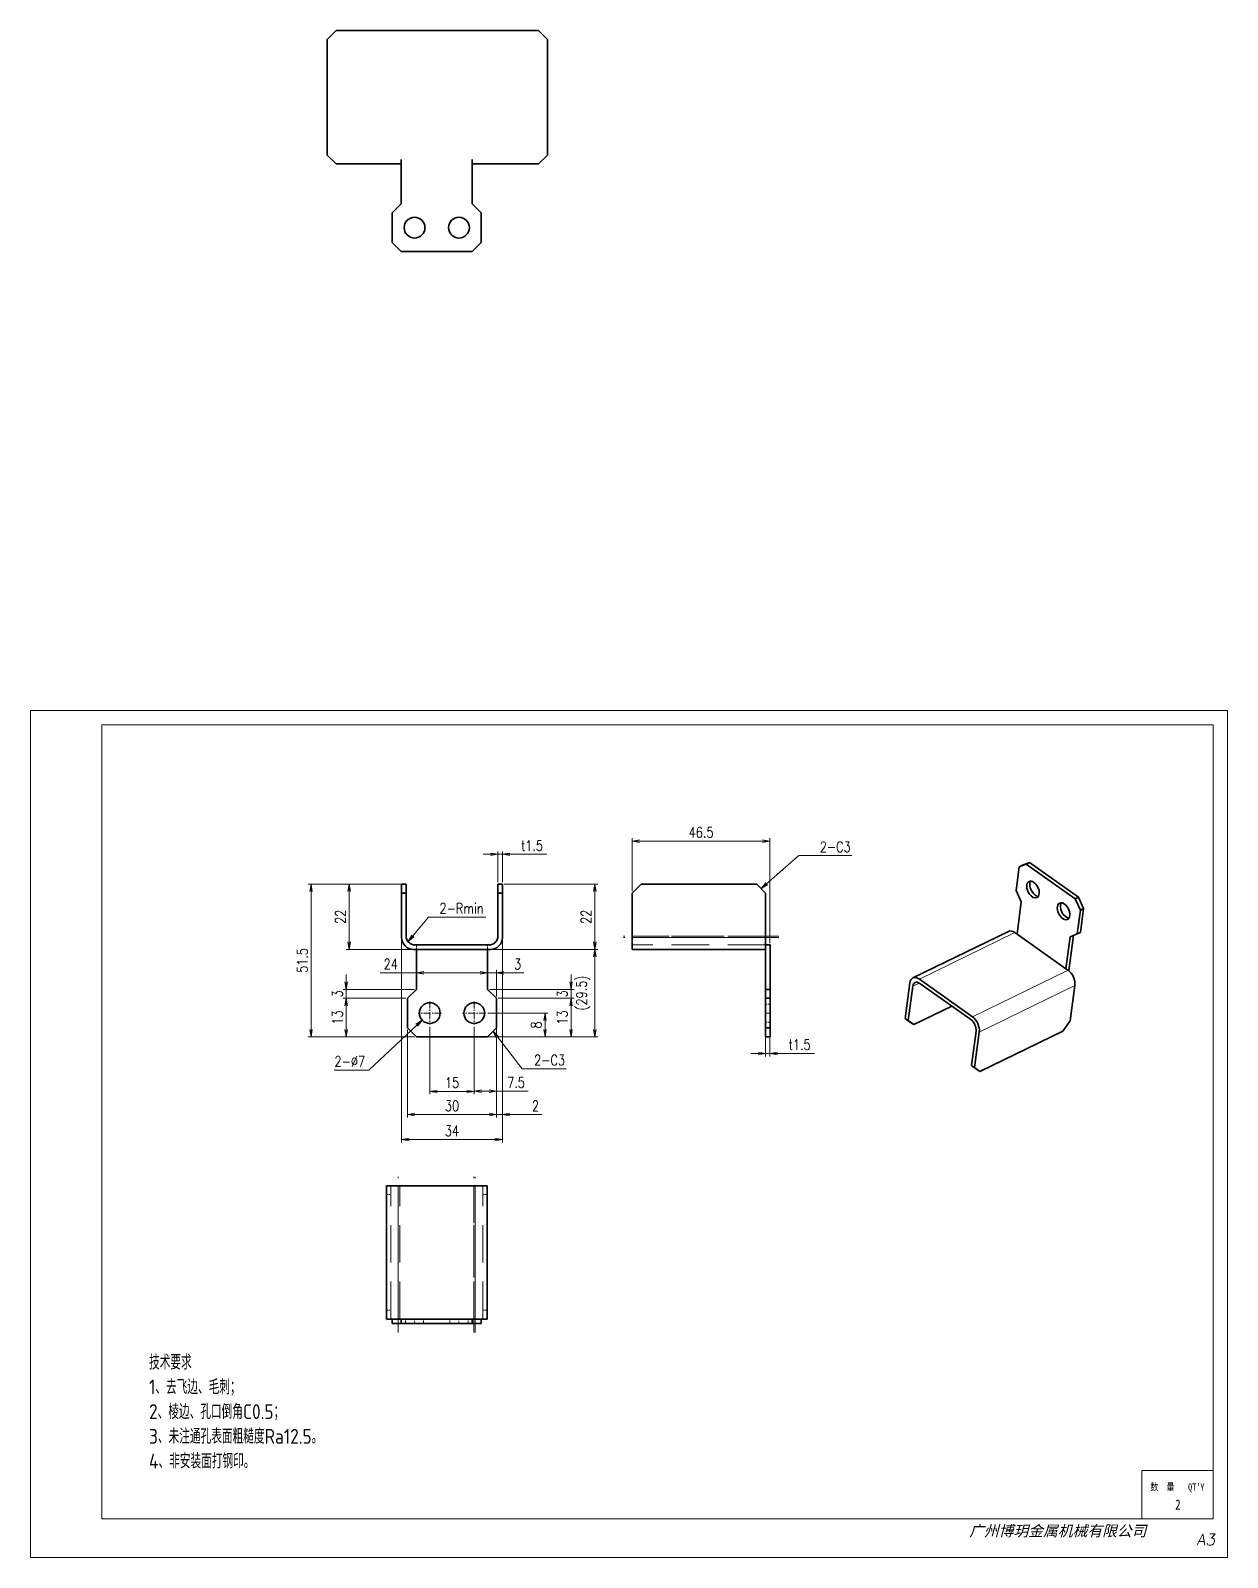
# Model space of a CAD drawing. Header units: millimetres. Extents: x 947 to 8432, y 980 to 2342.
# Drawn here: x 5900 to 6304, y 1550 to 2065 of the extents above; entities that cross this region are included whole.
import ezdxf
from ezdxf.enums import TextEntityAlignment as Align

# ---------------------------------------------------------------- set-up
doc = ezdxf.new("R2010")
doc.units = ezdxf.units.MM
for name, pattern in [('AM_ISO02W050x2', [3.75, 3, -0.75]), ('AM_ISO08W050x2', [9, 6, -0.75, 1.5, -0.75]), ('DASHDOT', [18.5, 12, -3, 0.5, -3]), ('DASHED', [19.05, 12.7, -6.35])]:
    doc.linetypes.add(name, pattern=pattern)
for name, color, linetype, lineweight in [('DRAWING', 7, 'Continuous', 35), ('中心线', 2, 'AM_ISO08W050x2', 18), ('图框BY', 7, 'Continuous', 0), ('标注线', 3, 'Continuous', 18), ('粗实线', 7, 'Continuous', 35), ('虚线', 1, 'AM_ISO02W050x2', 18)]:
    doc.layers.add(name, color=color, linetype=linetype, lineweight=lineweight)
doc.styles.add('DIM', font='romans.shx', dxfattribs={"width": 0.8, "bigfont": 'bigfont.shx'})
doc.styles.add('STYLE1', font='')
doc.styles.add('国标', font='simfang.ttf', dxfattribs={"width": 0.8})
doc.styles.add('机械长仿宋', font='gbenor.shx', dxfattribs={"height": 1, "bigfont": 'gbcbig.shx'})
doc.styles.add('标题字', font='romand.shx', dxfattribs={"oblique": 10, "bigfont": 'bigfont.shx'})
doc.styles.get('STYLE1').set_extended_font_data('SimSun')
doc.dimstyles.new('XR 1-1', dxfattribs={"dimtxt": 3.5, "dimasz": 2.5, "dimexe": 1, "dimexo": 0.625, "dimgap": 1.2, "dimtad": 1, "dimtoh": 1, "dimdsep": 46, "dimtxsty": 'DIM', "dimblk": 'OPEN', "dimcen": 0, "dimclrd": 8, "dimclre": 8, "dimclrt": 2, "dimazin": 2, "dimtfac": 0.5, "dimtmove": 0, "dimatfit": 3, "dimldrblk": 'OPEN', "dimfxl": 1, "dimtolj": 2, "dimlwd": 18, "dimlwe": 18, "dimarcsym": 0})
doc.dimstyles.new('XR 1-1$0', dxfattribs={"dimtxt": 3.5, "dimasz": 2.5, "dimexe": 1, "dimexo": 0.625, "dimgap": 1.2, "dimtad": 1, "dimzin": 9, "dimdsep": 46, "dimtxsty": 'DIM', "dimblk": 'OPEN', "dimcen": 0, "dimclrd": 8, "dimclre": 8, "dimclrt": 2, "dimazin": 2, "dimtfac": 0.5, "dimtmove": 0, "dimatfit": 3, "dimldrblk": 'OPEN', "dimfxl": 1, "dimtolj": 2, "dimlwd": 18, "dimlwe": 18, "dimarcsym": 0})
doc.dimstyles.new('XR 1-1$3', dxfattribs={"dimtxt": 3.5, "dimasz": 2.5, "dimexe": 1, "dimexo": 0.625, "dimgap": 1.2, "dimtad": 1, "dimtoh": 1, "dimdsep": 46, "dimtxsty": 'DIM', "dimblk": 'OPEN', "dimcen": 0, "dimclrd": 8, "dimclre": 8, "dimclrt": 2, "dimazin": 2, "dimtfac": 0.5, "dimtofl": 0, "dimtmove": 0, "dimatfit": 3, "dimldrblk": 'OPEN', "dimfxl": 1, "dimtolj": 2, "dimlwd": 18, "dimlwe": 18, "dimarcsym": 0})

# ---------------------------------------------------------------- blocks, each defined once
blk = doc.blocks.new('_Open')
at = {"color": 0, "linetype": 'ByBlock', "lineweight": -2}
for p, q in [((-1, 0.17), (0, 0)), ((-1, -0.17), (0, 0)), ((0, 0), (-1, 0))]:
    blk.add_line(p, q, dxfattribs=at)
blk = doc.blocks.new('*D284')
at = {"layer": '标注线', "color": 8, "lineweight": 18, "transparency": 16777216}
for p, q in [((6025.4, 1777.17), (6006.58, 1777.17)), ((6007.58, 1774.67), (6007.58, 1757.67)), ((6029.65, 1755.17), (6006.58, 1755.17))]:
    blk.add_line(p, q, dxfattribs=at)
at = {"layer": '标注线', "color": 8, "lineweight": 18, "transparency": 16777216, "xscale": 2.5, "yscale": 2.5, "zscale": 2.5}
for p, rotation in [((6007.58, 1777.17), 90), ((6007.58, 1755.17), 270)]:
    blk.add_blockref('_Open', p, dxfattribs=dict(at, rotation=rotation))
at = {"layer": '标注线', "color": 2, "transparency": 16777216, "insert": (6004.63, 1766.17), "char_height": 3.5, "attachment_point": 5, "rotation": 90, "style": 'DIM'}
blk.add_mtext('\\A2;22', dxfattribs=at)
blk = doc.blocks.new('*D285')
at = {"layer": '标注线', "color": 8, "lineweight": 18, "transparency": 16777216}
for p, q in [((6059.9, 1777.17), (6091.48, 1777.17)), ((6090.48, 1757.67), (6090.48, 1774.67)), ((6054.9, 1755.17), (6091.48, 1755.17))]:
    blk.add_line(p, q, dxfattribs=at)
at = {"layer": '标注线', "color": 8, "lineweight": 18, "transparency": 16777216, "xscale": 2.5, "yscale": 2.5, "zscale": 2.5}
for p, rotation in [((6090.48, 1777.17), 90), ((6090.48, 1755.17), 270)]:
    blk.add_blockref('_Open', p, dxfattribs=dict(at, rotation=rotation))
at = {"layer": '标注线', "color": 2, "transparency": 16777216, "insert": (6087.53, 1766.17), "char_height": 3.5, "attachment_point": 5, "rotation": 90, "style": 'DIM'}
blk.add_mtext('\\A2;22', dxfattribs=at)
blk = doc.blocks.new('*D286')
at = {"layer": '标注线', "color": 8, "lineweight": 18, "transparency": 16777216}
for p, q in [((6025.28, 1759.97), (6025.28, 1690)), ((6059.28, 1759.97), (6059.28, 1690)), ((6056.78, 1691), (6027.78, 1691))]:
    blk.add_line(p, q, dxfattribs=at)
at = {"layer": '标注线', "color": 8, "lineweight": 18, "transparency": 16777216, "xscale": 2.5, "yscale": 2.5, "zscale": 2.5, "rotation": 180}
blk.add_blockref('_Open', (6025.28, 1691), dxfattribs=at)
at = {"layer": '标注线', "color": 8, "lineweight": 18, "transparency": 16777216, "xscale": 2.5, "yscale": 2.5, "zscale": 2.5}
blk.add_blockref('_Open', (6059.28, 1691), dxfattribs=at)
at = {"layer": '标注线', "color": 2, "transparency": 16777216, "insert": (6042.28, 1693.95), "char_height": 3.5, "attachment_point": 5, "style": 'DIM'}
blk.add_mtext('\\A2;34', dxfattribs=at)
blk = doc.blocks.new('*D287')
at = {"layer": '标注线', "color": 8, "lineweight": 18, "transparency": 16777216}
for p, q in [((6077.24, 1755.17), (6091.48, 1755.17)), ((6090.48, 1728.17), (6090.48, 1752.67)), ((6054.9, 1725.67), (6091.48, 1725.67))]:
    blk.add_line(p, q, dxfattribs=at)
at = {"layer": '标注线', "color": 8, "lineweight": 18, "transparency": 16777216, "xscale": 2.5, "yscale": 2.5, "zscale": 2.5}
for p, rotation in [((6090.48, 1755.17), 90), ((6090.48, 1725.67), 270)]:
    blk.add_blockref('_Open', p, dxfattribs=dict(at, rotation=rotation))
at = {"layer": '标注线', "color": 2, "transparency": 16777216, "insert": (6086.61, 1740.42), "char_height": 3.5, "attachment_point": 5, "rotation": 90, "style": 'DIM'}
blk.add_mtext('\\A2;(29.5)', dxfattribs=at)
blk = doc.blocks.new('*D288')
at = {"layer": '标注线', "color": 8, "lineweight": 18, "transparency": 16777216}
for p, q in [((6030.28, 1747.25), (6018.07, 1747.25)), ((6030.28, 1747.83), (6030.28, 1746.25)), ((6051.78, 1747.25), (6032.78, 1747.25)), ((6054.28, 1747.83), (6054.28, 1746.25))]:
    blk.add_line(p, q, dxfattribs=at)
at = {"layer": '标注线', "color": 8, "lineweight": 18, "transparency": 16777216, "xscale": 2.5, "yscale": 2.5, "zscale": 2.5, "rotation": 180}
blk.add_blockref('_Open', (6030.28, 1747.25), dxfattribs=at)
at = {"layer": '标注线', "color": 8, "lineweight": 18, "transparency": 16777216, "xscale": 2.5, "yscale": 2.5, "zscale": 2.5}
blk.add_blockref('_Open', (6054.28, 1747.25), dxfattribs=at)
at = {"layer": '标注线', "color": 2, "transparency": 16777216, "insert": (6021.6, 1750.2), "char_height": 3.5, "attachment_point": 5, "style": 'DIM'}
blk.add_mtext('\\A2;24', dxfattribs=at)
blk = doc.blocks.new('*D289')
at = {"layer": '标注线', "color": 8, "lineweight": 18, "transparency": 16777216}
for p, q in [((6051.78, 1747.23), (6049.28, 1747.23)), ((6054.28, 1742.29), (6054.28, 1748.23)), ((6054.28, 1747.23), (6057.28, 1747.23)), ((6057.28, 1739.29), (6057.28, 1748.23)), ((6059.78, 1747.23), (6066.54, 1747.23))]:
    blk.add_line(p, q, dxfattribs=at)
at = {"layer": '标注线', "color": 8, "lineweight": 18, "transparency": 16777216, "xscale": 2.5, "yscale": 2.5, "zscale": 2.5}
blk.add_blockref('_Open', (6054.28, 1747.23), dxfattribs=at)
at = {"layer": '标注线', "color": 8, "lineweight": 18, "transparency": 16777216, "xscale": 2.5, "yscale": 2.5, "zscale": 2.5, "rotation": 180}
blk.add_blockref('_Open', (6057.28, 1747.23), dxfattribs=at)
at = {"layer": '标注线', "color": 2, "transparency": 16777216, "insert": (6064.41, 1750.18), "char_height": 3.5, "attachment_point": 5, "style": 'DIM'}
blk.add_mtext('\\A2;3', dxfattribs=at)
blk = doc.blocks.new('*D290')
at = {"layer": '标注线', "color": 8, "lineweight": 18, "transparency": 16777216}
for p, q in [((6082.46, 1744.17), (6082.46, 1746.67)), ((6054.9, 1741.67), (6083.46, 1741.67)), ((6082.46, 1741.67), (6082.46, 1738.67)), ((6057.9, 1738.67), (6083.46, 1738.67)), ((6082.46, 1736.17), (6082.46, 1733.67))]:
    blk.add_line(p, q, dxfattribs=at)
at = {"layer": '标注线', "color": 8, "lineweight": 18, "transparency": 16777216, "xscale": 2.5, "yscale": 2.5, "zscale": 2.5}
for p, rotation in [((6082.46, 1741.67), 270), ((6082.46, 1738.67), 90)]:
    blk.add_blockref('_Open', p, dxfattribs=dict(at, rotation=rotation))
at = {"layer": '标注线', "color": 2, "transparency": 16777216, "insert": (6079.51, 1740.17), "char_height": 3.5, "attachment_point": 5, "rotation": 90, "style": 'DIM'}
blk.add_mtext('\\A2;3', dxfattribs=at)
blk = doc.blocks.new('*D291')
at = {"layer": '标注线', "color": 8, "lineweight": 18, "transparency": 16777216}
for p, q in [((6006.58, 1744.17), (6006.58, 1746.67)), ((6029.65, 1741.67), (6005.58, 1741.67)), ((6006.58, 1741.67), (6006.58, 1738.67)), ((6026.65, 1738.67), (6005.58, 1738.67)), ((6006.58, 1736.17), (6006.58, 1733.67))]:
    blk.add_line(p, q, dxfattribs=at)
at = {"layer": '标注线', "color": 8, "lineweight": 18, "transparency": 16777216, "xscale": 2.5, "yscale": 2.5, "zscale": 2.5}
for p, rotation in [((6006.58, 1741.67), 270), ((6006.58, 1738.67), 90)]:
    blk.add_blockref('_Open', p, dxfattribs=dict(at, rotation=rotation))
at = {"layer": '标注线', "color": 2, "transparency": 16777216, "insert": (6003.63, 1740.17), "char_height": 3.5, "attachment_point": 5, "rotation": 90, "style": 'DIM'}
blk.add_mtext('\\A2;3', dxfattribs=at)
blk = doc.blocks.new('*D292')
at = {"layer": '标注线', "color": 8, "lineweight": 18, "transparency": 16777216}
for p, q in [((6059.28, 1759.34), (6059.28, 1698.43)), ((6057.28, 1738.04), (6057.28, 1698.43)), ((6054.78, 1699.43), (6052.28, 1699.43)), ((6057.28, 1699.43), (6059.28, 1699.43)), ((6061.78, 1699.43), (6072.59, 1699.43))]:
    blk.add_line(p, q, dxfattribs=at)
at = {"layer": '标注线', "color": 8, "lineweight": 18, "transparency": 16777216, "xscale": 2.5, "yscale": 2.5, "zscale": 2.5}
blk.add_blockref('_Open', (6057.28, 1699.43), dxfattribs=at)
at = {"layer": '标注线', "color": 8, "lineweight": 18, "transparency": 16777216, "xscale": 2.5, "yscale": 2.5, "zscale": 2.5, "rotation": 180}
blk.add_blockref('_Open', (6059.28, 1699.43), dxfattribs=at)
at = {"layer": '标注线', "color": 2, "transparency": 16777216, "insert": (6070.46, 1702.38), "char_height": 3.5, "attachment_point": 5, "style": 'DIM'}
blk.add_mtext('\\A2;2', dxfattribs=at)
blk = doc.blocks.new('*D293')
at = {"layer": '标注线', "color": 8, "lineweight": 18, "transparency": 16777216}
for p, q in [((6057.78, 1777.79), (6057.78, 1788.24)), ((6059.28, 1777.79), (6059.28, 1788.24)), ((6055.28, 1787.24), (6052.78, 1787.24)), ((6057.78, 1787.24), (6059.28, 1787.24)), ((6061.78, 1787.24), (6074.28, 1787.24))]:
    blk.add_line(p, q, dxfattribs=at)
at = {"layer": '标注线', "color": 8, "lineweight": 18, "transparency": 16777216, "xscale": 2.5, "yscale": 2.5, "zscale": 2.5}
blk.add_blockref('_Open', (6057.78, 1787.24), dxfattribs=at)
at = {"layer": '标注线', "color": 8, "lineweight": 18, "transparency": 16777216, "xscale": 2.5, "yscale": 2.5, "zscale": 2.5, "rotation": 180}
blk.add_blockref('_Open', (6059.28, 1787.24), dxfattribs=at)
at = {"layer": '标注线', "color": 2, "transparency": 16777216, "insert": (6069.28, 1790.19), "char_height": 3.5, "attachment_point": 5, "style": 'DIM'}
blk.add_mtext('\\A2;{\\Fromans,bigfont|c134;t}1.5', dxfattribs=at)
blk = doc.blocks.new('*D294')
at = {"layer": '标注线', "color": 8, "lineweight": 18, "transparency": 16777216}
for p, q in [((6148.12, 1726.54), (6148.12, 1719.06)), ((6149.62, 1725.5), (6149.62, 1719.06)), ((6145.62, 1720.06), (6143.12, 1720.06)), ((6148.12, 1720.06), (6149.62, 1720.06)), ((6152.12, 1720.06), (6164.62, 1720.06))]:
    blk.add_line(p, q, dxfattribs=at)
at = {"layer": '标注线', "color": 8, "lineweight": 18, "transparency": 16777216, "xscale": 2.5, "yscale": 2.5, "zscale": 2.5}
blk.add_blockref('_Open', (6148.12, 1720.06), dxfattribs=at)
at = {"layer": '标注线', "color": 8, "lineweight": 18, "transparency": 16777216, "xscale": 2.5, "yscale": 2.5, "zscale": 2.5, "rotation": 180}
blk.add_blockref('_Open', (6149.62, 1720.06), dxfattribs=at)
at = {"layer": '标注线', "color": 2, "transparency": 16777216, "insert": (6159.62, 1723.01), "char_height": 3.5, "attachment_point": 5, "style": 'DIM'}
blk.add_mtext('\\A2;{\\Fromans,bigfont|c134;t}1.5', dxfattribs=at)
blk = doc.blocks.new('*D295')
at = {"layer": '标注线', "color": 8, "lineweight": 18, "transparency": 16777216}
for p, q in [((6103.12, 1774.79), (6103.12, 1792.69)), ((6147.12, 1791.69), (6105.62, 1791.69)), ((6149.62, 1757.29), (6149.62, 1792.69))]:
    blk.add_line(p, q, dxfattribs=at)
at = {"layer": '标注线', "color": 8, "lineweight": 18, "transparency": 16777216, "xscale": 2.5, "yscale": 2.5, "zscale": 2.5, "rotation": 180}
blk.add_blockref('_Open', (6103.12, 1791.69), dxfattribs=at)
at = {"layer": '标注线', "color": 8, "lineweight": 18, "transparency": 16777216, "xscale": 2.5, "yscale": 2.5, "zscale": 2.5}
blk.add_blockref('_Open', (6149.62, 1791.69), dxfattribs=at)
at = {"layer": '标注线', "color": 2, "transparency": 16777216, "insert": (6126.37, 1794.64), "char_height": 3.5, "attachment_point": 5, "style": 'DIM'}
blk.add_mtext('\\A2;46.5', dxfattribs=at)
blk = doc.blocks.new('*D296')
at = {"layer": '标注线', "color": 8, "lineweight": 18, "transparency": 16777216}
for p, q in [((6027.28, 1728.04), (6027.28, 1698.43)), ((6057.28, 1728.04), (6057.28, 1698.43)), ((6029.78, 1699.43), (6054.78, 1699.43))]:
    blk.add_line(p, q, dxfattribs=at)
at = {"layer": '标注线', "color": 8, "lineweight": 18, "transparency": 16777216, "xscale": 2.5, "yscale": 2.5, "zscale": 2.5, "rotation": 180}
blk.add_blockref('_Open', (6027.28, 1699.43), dxfattribs=at)
at = {"layer": '标注线', "color": 8, "lineweight": 18, "transparency": 16777216, "xscale": 2.5, "yscale": 2.5, "zscale": 2.5}
blk.add_blockref('_Open', (6057.28, 1699.43), dxfattribs=at)
at = {"layer": '标注线', "color": 2, "transparency": 16777216, "insert": (6042.28, 1702.38), "char_height": 3.5, "attachment_point": 5, "style": 'DIM'}
blk.add_mtext('\\A2;30', dxfattribs=at)
blk = doc.blocks.new('*D297')
at = {"layer": '标注线', "color": 8, "lineweight": 18, "transparency": 16777216}
for p, q in [((6054.37, 1733.67), (6074.67, 1733.67)), ((6073.67, 1731.17), (6073.67, 1728.17)), ((6054.37, 1725.67), (6074.67, 1725.67))]:
    blk.add_line(p, q, dxfattribs=at)
at = {"layer": '标注线', "color": 8, "lineweight": 18, "transparency": 16777216, "xscale": 2.5, "yscale": 2.5, "zscale": 2.5}
for p, rotation in [((6073.67, 1733.67), 90), ((6073.67, 1725.67), 270)]:
    blk.add_blockref('_Open', p, dxfattribs=dict(at, rotation=rotation))
at = {"layer": '标注线', "color": 2, "transparency": 16777216, "insert": (6070.72, 1729.67), "char_height": 3.5, "attachment_point": 5, "rotation": 90, "style": 'DIM'}
blk.add_mtext('\\A2;8', dxfattribs=at)
blk = doc.blocks.new('*D298')
at = {"layer": '标注线', "color": 8, "lineweight": 18, "transparency": 16777216}
for p, q in [((6049.78, 1729.08), (6049.78, 1706.3)), ((6057.28, 1728.04), (6057.28, 1706.3)), ((6052.28, 1707.3), (6054.78, 1707.3)), ((6057.28, 1707.3), (6068.04, 1707.3))]:
    blk.add_line(p, q, dxfattribs=at)
at = {"layer": '标注线', "color": 8, "lineweight": 18, "transparency": 16777216, "xscale": 2.5, "yscale": 2.5, "zscale": 2.5, "rotation": 180}
blk.add_blockref('_Open', (6049.78, 1707.3), dxfattribs=at)
at = {"layer": '标注线', "color": 8, "lineweight": 18, "transparency": 16777216, "xscale": 2.5, "yscale": 2.5, "zscale": 2.5}
blk.add_blockref('_Open', (6057.28, 1707.3), dxfattribs=at)
at = {"layer": '标注线', "color": 2, "transparency": 16777216, "insert": (6063.91, 1710.25), "char_height": 3.5, "attachment_point": 5, "style": 'DIM'}
blk.add_mtext('\\A2;7.5', dxfattribs=at)
blk = doc.blocks.new('*D299')
at = {"layer": '标注线', "color": 8, "lineweight": 18, "transparency": 16777216}
for p, q in [((6034.78, 1729.08), (6034.78, 1706.27)), ((6049.78, 1728.45), (6049.78, 1706.27)), ((6047.28, 1707.27), (6037.28, 1707.27))]:
    blk.add_line(p, q, dxfattribs=at)
at = {"layer": '标注线', "color": 8, "lineweight": 18, "transparency": 16777216, "xscale": 2.5, "yscale": 2.5, "zscale": 2.5, "rotation": 180}
blk.add_blockref('_Open', (6034.78, 1707.27), dxfattribs=at)
at = {"layer": '标注线', "color": 8, "lineweight": 18, "transparency": 16777216, "xscale": 2.5, "yscale": 2.5, "zscale": 2.5}
blk.add_blockref('_Open', (6049.78, 1707.27), dxfattribs=at)
at = {"layer": '标注线', "color": 2, "transparency": 16777216, "insert": (6042.28, 1710.22), "char_height": 3.5, "attachment_point": 5, "style": 'DIM'}
blk.add_mtext('\\A2;15', dxfattribs=at)
blk = doc.blocks.new('*D300')
at = {"layer": '标注线', "color": 8, "lineweight": 18, "transparency": 16777216}
for p, q in [((6058.53, 1738.67), (6083.46, 1738.67)), ((6082.46, 1736.17), (6082.46, 1728.17)), ((6054.99, 1725.67), (6083.46, 1725.67))]:
    blk.add_line(p, q, dxfattribs=at)
at = {"layer": '标注线', "color": 8, "lineweight": 18, "transparency": 16777216, "xscale": 2.5, "yscale": 2.5, "zscale": 2.5}
for p, rotation in [((6082.46, 1738.67), 90), ((6082.46, 1725.67), 270)]:
    blk.add_blockref('_Open', p, dxfattribs=dict(at, rotation=rotation))
at = {"layer": '标注线', "color": 2, "transparency": 16777216, "insert": (6079.51, 1732.17), "char_height": 3.5, "attachment_point": 5, "rotation": 90, "style": 'DIM'}
blk.add_mtext('\\A2;13', dxfattribs=at)
blk = doc.blocks.new('*D301')
at = {"layer": '标注线', "color": 8, "lineweight": 18, "transparency": 16777216}
for p, q in [((6024.65, 1777.17), (5993.7, 1777.17)), ((5994.7, 1728.17), (5994.7, 1774.67)), ((6029.65, 1725.67), (5993.7, 1725.67))]:
    blk.add_line(p, q, dxfattribs=at)
at = {"layer": '标注线', "color": 8, "lineweight": 18, "transparency": 16777216, "xscale": 2.5, "yscale": 2.5, "zscale": 2.5}
for p, rotation in [((5994.7, 1777.17), 90), ((5994.7, 1725.67), 270)]:
    blk.add_blockref('_Open', p, dxfattribs=dict(at, rotation=rotation))
at = {"layer": '标注线', "color": 2, "transparency": 16777216, "insert": (5991.75, 1751.42), "char_height": 3.5, "attachment_point": 5, "rotation": 90, "style": 'DIM'}
blk.add_mtext('\\A2;51.5', dxfattribs=at)
blk = doc.blocks.new('*D302')
at = {"layer": '标注线', "color": 8, "lineweight": 18, "transparency": 16777216}
for p, q in [((6026.65, 1738.67), (6005.58, 1738.67)), ((6006.58, 1736.17), (6006.58, 1728.17)), ((6029.65, 1725.67), (6005.58, 1725.67))]:
    blk.add_line(p, q, dxfattribs=at)
at = {"layer": '标注线', "color": 8, "lineweight": 18, "transparency": 16777216, "xscale": 2.5, "yscale": 2.5, "zscale": 2.5}
for p, rotation in [((6006.58, 1738.67), 90), ((6006.58, 1725.67), 270)]:
    blk.add_blockref('_Open', p, dxfattribs=dict(at, rotation=rotation))
at = {"layer": '标注线', "color": 2, "transparency": 16777216, "insert": (6003.63, 1732.17), "char_height": 3.5, "attachment_point": 5, "rotation": 90, "style": 'DIM'}
blk.add_mtext('\\A2;13', dxfattribs=at)
blk = doc.blocks.new('*D303')
at = {"layer": '标注线', "color": 8, "lineweight": 18, "transparency": 16777216}
for p, q in [((6014.25, 1714.44), (6030.4, 1729.57)), ((6002.51, 1714.44), (6014.25, 1714.44))]:
    blk.add_line(p, q, dxfattribs=at)
at = {"layer": '标注线', "color": 8, "lineweight": 18, "transparency": 16777216, "xscale": 2.5, "yscale": 2.5, "zscale": 2.5, "rotation": 43.12670939556352}
blk.add_blockref('_Open', (6032.22, 1731.28), dxfattribs=at)
at = {"layer": '标注线', "color": 2, "transparency": 16777216, "insert": (6007.78, 1717.39), "char_height": 3.5, "attachment_point": 5, "style": 'DIM'}
blk.add_mtext('\\A2;2-%%c7', dxfattribs=at)

msp = doc.modelspace()

# ---------------------------------------------------------------- linework, layer by layer
at = {"layer": 'DRAWING'}
for p, q in [((6000.13, 2062.184), (6003.13, 2065.184)), ((6000.13, 2023.184), (6000.13, 2062.184)), ((6003.13, 2065.184), (6071.458, 2065.184)), ((6074.458, 2062.184), (6071.458, 2065.184)), ((6074.458, 2023.184), (6074.458, 2062.184)), ((6000.13, 2023.184), (6003.13, 2020.184)), ((6019.13, 2020.184), (6003.13, 2020.184)), ((6019.13, 2020.184), (6021.958, 2020.184)), ((6021.301, 2020.184), (6020.13, 2020.184)), ((6022.13, 2020.184), (6021.301, 2020.184)), ((6021.958, 2020.184), (6023.13, 2020.184)), ((6025.13, 2020.184), (6022.13, 2020.184)), ((6025.13, 2020.184), (6025.13, 2021.684)), ((6025.13, 2006.684), (6025.13, 2020.184)), ((6025.13, 2018.684), (6025.13, 2020.184)), ((6025.13, 2018.684), (6025.13, 2020.184)), ((6049.13, 2021.684), (6049.13, 2020.184)), ((6049.13, 2020.184), (6049.13, 2006.684)), ((6052.13, 2020.184), (6049.13, 2020.184)), ((6049.13, 2018.684), (6049.13, 2020.184)), ((6049.13, 2018.684), (6049.13, 2020.184)), ((6052.13, 2020.184), (6071.458, 2020.184)), ((6074.458, 2023.184), (6071.458, 2020.184)), ((6025.13, 2006.684), (6022.13, 2003.684)), ((6049.13, 2006.684), (6052.13, 2003.684)), ((6022.13, 2003.684), (6022.13, 1993.684)), ((6052.13, 1993.684), (6052.13, 2003.684)), ((6025.13, 1990.684), (6022.13, 1993.684)), ((6025.13, 1990.684), (6049.13, 1990.684)), ((6052.13, 1993.684), (6049.13, 1990.684))]:
    msp.add_line(p, q, dxfattribs=at)
for centre in [(6029.63, 1998.684), (6044.63, 1998.684)]:
    msp.add_circle(centre, 3.5, dxfattribs=at)
at = {"layer": '中心线', "color": 2, "linetype": 'DASHDOT', "lineweight": 13}
for p, q in [((6152.623, 1759.669), (6098.622, 1759.669)), ((6152.623, 1759.169), (6098.622, 1759.169)), ((6024.13, 1625.918), (6024.13, 1679.918)), ((6049.63, 1625.918), (6049.63, 1679.918)), ((6050.13, 1625.918), (6050.13, 1679.918))]:
    msp.add_line(p, q, dxfattribs=at)
at = {"layer": '中心线', "color": 2, "linetype": 'DASHDOT', "lineweight": 13, "ltscale": 0.19825}
for p, q in [((6034.778, 1737.634), (6034.778, 1729.704)), ((6049.778, 1737.634), (6049.778, 1729.704)), ((6038.743, 1733.669), (6030.813, 1733.669)), ((6053.743, 1733.669), (6045.813, 1733.669))]:
    msp.add_line(p, q, dxfattribs=at)
at = {"layer": '中心线', "color": 2, "linetype": 'DASHDOT', "lineweight": 13, "ltscale": 0.045}
msp.add_line((6147.973, 1733.669), (6149.773, 1733.669), dxfattribs=at)
at = {"layer": '中心线', "color": 2, "linetype": 'DASHDOT', "lineweight": 13, "ltscale": 0.045015}
for p, q in [((6029.63, 1630.568), (6029.63, 1628.768)), ((6044.63, 1630.568), (6044.63, 1628.768))]:
    msp.add_line(p, q, dxfattribs=at)
at = {"layer": '图框BY'}
msp.add_lwpolyline([(6304.051, 1835.722), (5900, 1835.722), (5900, 1550), (6304.051, 1550)], close=True, dxfattribs=at)
for points in [[(5924.051, 1830.911), (5924.051, 1562.987), (6299.241, 1562.987), (6299.241, 1830.911), (5924.051, 1830.911)], [(6275.19, 1562.987), (6275.19, 1579.342), (6299.241, 1579.342)]]:
    msp.add_lwpolyline(points, dxfattribs=at)
at = {"layer": '粗实线', "color": 7, "lineweight": 35, "ltscale": 0.201791}
for p, q in [((6233.761, 1783.017), (6232.696, 1775.016)), ((6253.356, 1760.388), (6254.421, 1768.389)), ((6254.432, 1760.912), (6255.497, 1768.913))]:
    msp.add_line(p, q, dxfattribs=at)
at = {"layer": '粗实线', "color": 7, "lineweight": 35, "ltscale": 0.064078}
for p, q in [((6233.761, 1783.017), (6236.147, 1783.954)), ((6234.837, 1783.541), (6237.223, 1784.478)), ((6250.971, 1759.45), (6253.356, 1760.388))]:
    msp.add_line(p, q, dxfattribs=at)
at = {"layer": '粗实线', "color": 7, "lineweight": 35, "ltscale": 0.029917}
for p, q in [((6234.837, 1783.541), (6233.761, 1783.017)), ((6237.223, 1784.478), (6236.147, 1783.954)), ((6253.751, 1772.776), (6252.675, 1772.252)), ((6255.497, 1768.913), (6254.421, 1768.389)), ((6254.432, 1760.912), (6253.356, 1760.388))]:
    msp.add_line(p, q, dxfattribs=at)
at = {"layer": '粗实线', "color": 7, "lineweight": 35}
for p, q in [((6252.675, 1772.252), (6236.147, 1783.954)), ((6253.751, 1772.776), (6237.223, 1784.478)), ((6145.123, 1777.169), (6106.123, 1777.169)), ((6230.138, 1761.234), (6197.864, 1745.512)), ((6233.005, 1760.351), (6249.533, 1748.649)), ((6055.278, 1755.169), (6029.278, 1755.169)), ((6054.778, 1756.669), (6029.778, 1756.669)), ((6148.123, 1755.169), (6103.123, 1755.169)), ((6200.042, 1745.117), (6217.947, 1732.439)), ((6200.226, 1743.673), (6217.443, 1731.482)), ((6248.481, 1727.56), (6220.51, 1713.934)), ((6030.278, 1725.669), (6054.278, 1725.669)), ((6020.13, 1630.418), (6020.13, 1675.418)), ((6050.13, 1675.418), (6024.13, 1675.418)), ((6054.13, 1630.418), (6054.13, 1675.418)), ((6025.13, 1630.418), (6049.13, 1630.418)), ((6025.13, 1628.918), (6049.13, 1628.918))]:
    msp.add_line(p, q, dxfattribs=at)
at = {"layer": '粗实线', "color": 7, "lineweight": 35, "ltscale": 0.075}
for p, q in [((6025.278, 1777.169), (6025.278, 1774.169)), ((6026.778, 1777.169), (6026.778, 1774.169)), ((6057.778, 1777.169), (6057.778, 1774.169)), ((6059.278, 1777.169), (6059.278, 1774.169)), ((6148.123, 1741.669), (6148.123, 1738.669)), ((6149.623, 1741.669), (6149.623, 1738.669)), ((6148.123, 1728.669), (6148.123, 1725.669)), ((6149.623, 1728.669), (6149.623, 1725.669)), ((6025.13, 1630.418), (6022.13, 1630.418)), ((6025.13, 1628.918), (6022.13, 1628.918)), ((6052.13, 1630.418), (6049.13, 1630.418)), ((6052.13, 1628.918), (6049.13, 1628.918))]:
    msp.add_line(p, q, dxfattribs=at)
at = {"layer": '粗实线', "color": 7, "lineweight": 35, "ltscale": 0.0375}
for p, q in [((6025.278, 1777.169), (6026.778, 1777.169)), ((6025.278, 1774.169), (6026.778, 1774.169)), ((6057.778, 1777.169), (6059.278, 1777.169)), ((6057.778, 1774.169), (6059.278, 1774.169)), ((6149.623, 1756.669), (6148.123, 1756.669)), ((6149.623, 1741.669), (6148.123, 1741.669)), ((6149.623, 1738.669), (6148.123, 1738.669)), ((6149.623, 1728.669), (6148.123, 1728.669)), ((6149.623, 1725.669), (6148.123, 1725.669)), ((6022.13, 1628.918), (6022.13, 1630.418)), ((6025.13, 1628.918), (6025.13, 1630.418)), ((6049.13, 1628.918), (6049.13, 1630.418)), ((6052.13, 1628.918), (6052.13, 1630.418))]:
    msp.add_line(p, q, dxfattribs=at)
at = {"layer": '粗实线', "color": 7, "lineweight": 35, "ltscale": 0.375}
for p, q in [((6025.278, 1774.169), (6025.278, 1759.169)), ((6059.278, 1759.169), (6059.278, 1774.169)), ((6103.123, 1759.169), (6103.123, 1774.169)), ((6148.123, 1759.169), (6148.123, 1774.169)), ((6149.623, 1741.669), (6149.623, 1756.669))]:
    msp.add_line(p, q, dxfattribs=at)
at = {"layer": '粗实线', "color": 7, "lineweight": 35, "ltscale": 0.3625}
for p, q in [((6026.778, 1774.169), (6026.778, 1759.669)), ((6057.778, 1759.669), (6057.778, 1774.169))]:
    msp.add_line(p, q, dxfattribs=at)
at = {"layer": '粗实线', "color": 7, "lineweight": 35, "ltscale": 0.106066}
for p, q in [((6106.123, 1777.169), (6103.123, 1774.169)), ((6145.123, 1777.169), (6148.123, 1774.169)), ((6030.278, 1741.669), (6027.278, 1738.669)), ((6054.278, 1741.669), (6057.278, 1738.669)), ((6030.278, 1725.669), (6027.278, 1728.669)), ((6057.278, 1728.669), (6054.278, 1725.669))]:
    msp.add_line(p, q, dxfattribs=at)
at = {"layer": '粗实线', "color": 7, "lineweight": 35, "ltscale": 0.10599}
for p, q in [((6234.443, 1771.153), (6232.696, 1775.016)), ((6252.675, 1772.252), (6254.421, 1768.389)), ((6253.751, 1772.776), (6255.497, 1768.913))]:
    msp.add_line(p, q, dxfattribs=at)
at = {"layer": '粗实线', "color": 7, "lineweight": 35, "ltscale": 0.272418}
for p, q in [((6233.005, 1760.351), (6234.443, 1771.153)), ((6250.971, 1759.45), (6249.533, 1748.649))]:
    msp.add_line(p, q, dxfattribs=at)
at = {"layer": '粗实线', "color": 7, "lineweight": 35, "ltscale": 0.070711}
for p, q in [((6103.123, 1759.169), (6103.123, 1756.34)), ((6148.123, 1759.169), (6148.123, 1756.34)), ((6024.13, 1675.418), (6021.301, 1675.418)), ((6052.958, 1675.418), (6050.13, 1675.418))]:
    msp.add_line(p, q, dxfattribs=at)
at = {"layer": '粗实线', "color": 7, "lineweight": 13}
for p, q in [((6148.123, 1759.169), (6103.123, 1759.169)), ((6232.316, 1760.839), (6200.042, 1745.117)), ((6250.222, 1748.161), (6217.947, 1732.439)), ((6252.55, 1743.01), (6220.276, 1727.288)), ((6024.13, 1630.418), (6024.13, 1675.418)), ((6050.13, 1630.418), (6050.13, 1675.418))]:
    msp.add_line(p, q, dxfattribs=at)
at = {"layer": '粗实线', "color": 7, "lineweight": 35, "ltscale": 0.021095}
for p, q in [((6232.316, 1760.839), (6233.005, 1760.351)), ((6249.533, 1748.649), (6250.222, 1748.161))]:
    msp.add_line(p, q, dxfattribs=at)
at = {"layer": '粗实线', "color": 7, "lineweight": 35, "ltscale": 0.299618}
msp.add_line((6250.451, 1747.987), (6252.032, 1759.867), dxfattribs=at)
at = {"layer": '粗实线', "color": 7, "lineweight": 35, "ltscale": 0.3375}
for p, q in [((6030.278, 1741.669), (6030.278, 1755.169)), ((6054.278, 1755.169), (6054.278, 1741.669)), ((6148.123, 1755.169), (6148.123, 1741.669))]:
    msp.add_line(p, q, dxfattribs=at)
at = {"layer": '粗实线', "color": 7, "lineweight": 35, "ltscale": 0.029289}
for p, q in [((6103.123, 1756.34), (6103.123, 1755.169)), ((6148.123, 1756.34), (6148.123, 1755.169)), ((6021.301, 1675.418), (6020.13, 1675.418)), ((6054.13, 1675.418), (6052.958, 1675.418)), ((6021.301, 1630.418), (6020.13, 1630.418)), ((6054.13, 1630.418), (6052.958, 1630.418))]:
    msp.add_line(p, q, dxfattribs=at)
at = {"layer": '粗实线', "color": 7, "lineweight": 35, "ltscale": 0.302687}
for p, q in [((6196.861, 1743.867), (6195.263, 1731.865)), ((6250.953, 1731.009), (6252.55, 1743.01)), ((6218.678, 1715.286), (6220.276, 1727.288))]:
    msp.add_line(p, q, dxfattribs=at)
at = {"layer": '粗实线', "color": 7, "lineweight": 35, "ltscale": 0.292597}
for p, q in [((6197.841, 1742.735), (6196.296, 1731.134)), ((6217.645, 1716.018), (6219.189, 1727.619))]:
    msp.add_line(p, q, dxfattribs=at)
at = {"layer": '粗实线', "color": 7, "lineweight": 13, "ltscale": 0.060812}
msp.add_line((6200.027, 1743.8), (6197.841, 1742.735), dxfattribs=at)
at = {"layer": '粗实线', "color": 7, "lineweight": 35, "ltscale": 0.25}
for p, q in [((6027.278, 1738.669), (6027.278, 1728.669)), ((6057.278, 1728.669), (6057.278, 1738.669)), ((6148.123, 1728.669), (6148.123, 1738.669)), ((6149.623, 1728.669), (6149.623, 1738.669))]:
    msp.add_line(p, q, dxfattribs=at)
at = {"layer": '粗实线', "color": 7, "lineweight": 35, "ltscale": 0.031643}
for p, q in [((6196.296, 1731.134), (6195.263, 1731.865)), ((6198.128, 1729.781), (6197.095, 1730.513)), ((6218.678, 1715.286), (6217.645, 1716.018)), ((6220.51, 1713.934), (6219.477, 1714.666))]:
    msp.add_line(p, q, dxfattribs=at)
at = {"layer": '粗实线', "color": 7, "lineweight": 35, "ltscale": 0.056927}
for p, q in [((6197.095, 1730.513), (6195.263, 1731.865)), ((6198.128, 1729.781), (6196.296, 1731.134)), ((6219.477, 1714.666), (6217.645, 1716.018)), ((6220.51, 1713.934), (6218.678, 1715.286))]:
    msp.add_line(p, q, dxfattribs=at)
at = {"layer": '粗实线', "color": 7, "lineweight": 35, "ltscale": 0.357768}
msp.add_line((6210.994, 1736.049), (6198.128, 1729.781), dxfattribs=at)
at = {"layer": '粗实线', "color": 7, "lineweight": 35, "ltscale": 0.106062}
msp.add_line((6248.481, 1727.56), (6250.953, 1731.009), dxfattribs=at)
at = {"layer": '粗实线', "color": 7, "lineweight": 35, "ltscale": 0.020711}
msp.add_line((6022.13, 1630.418), (6021.301, 1630.418), dxfattribs=at)
at = {"layer": '粗实线', "color": 7, "lineweight": 35, "ltscale": 0.020703}
msp.add_line((6052.958, 1630.418), (6052.13, 1630.418), dxfattribs=at)
at = {"layer": '粗实线', "color": 7, "lineweight": 35}
for centre in [(6034.778, 1733.669), (6049.778, 1733.669)]:
    msp.add_circle(centre, 3.5, dxfattribs=at)
for centre, radius, start, end in [((6029.278, 1759.169), 4, 180, 270), ((6029.778, 1759.669), 3, 180, 270), ((6054.778, 1759.669), 3, 270, 360), ((6055.278, 1759.169), 4, 270, 0)]:
    msp.add_arc(centre, radius, start, end, dxfattribs=at)
for centre, major_axis, start_param, end_param in [((6238.394, 1775.359), (-1.336, 2.742), 6.283145, 8.0917736), ((6238.394, 1775.359), (-1.336, 2.742), 3.1415524, 6.283145), ((6239.47, 1775.883), (-1.336, 2.742), 0.3314858, 1.8085883), ((6238.394, 1775.359), (-1.336, 2.742), 1.8085883, 3.1415524), ((6239.47, 1775.883), (-1.336, 2.742), 1.8085883, 2.8098912), ((6248.724, 1768.045), (-1.336, 2.742), 6.2831236, 8.0917736), ((6248.724, 1768.045), (-1.336, 2.742), 3.1415309, 6.2831236), ((6249.8, 1768.569), (-1.336, 2.742), 0.3314885, 2.8098798), ((6248.724, 1768.045), (-1.336, 2.742), 1.8085883, 3.1415309), ((6231.89, 1757.638), (-1.752, 3.596), 5.4501809, 6.2832391), ((6249.795, 1744.961), (-1.752, 3.596), 3.8793846, 5.4501809), ((6199.616, 1741.916), (-1.752, 3.596), 0.0000538, 0.7377919), ((6199.907, 1741.272), (-1.314, 2.697), 0.0000538, 0.7377919), ((6199.616, 1741.916), (-1.752, 3.596), 5.4501809, 6.2832391), ((6199.907, 1741.272), (-1.314, 2.697), 5.4501809, 6.2832391), ((6217.123, 1729.082), (-1.314, 2.697), 3.8793846, 5.4501809), ((6217.521, 1729.238), (-1.752, 3.596), 3.8793846, 5.4501809)]:
    msp.add_ellipse(centre, major_axis=major_axis, ratio=0.6029413, start_param=start_param, end_param=end_param, dxfattribs=at)
at = {"layer": '虚线', "color": 1, "linetype": 'DASHED', "lineweight": 13, "ltscale": 0.0375}
for p, q in [((6025.278, 1774.169), (6026.778, 1774.169)), ((6057.778, 1774.169), (6059.278, 1774.169)), ((6030.278, 1755.169), (6030.278, 1756.669)), ((6054.278, 1756.669), (6054.278, 1755.169)), ((6149.623, 1741.669), (6148.123, 1741.669)), ((6149.623, 1738.669), (6148.123, 1738.669)), ((6148.123, 1736.719), (6149.623, 1736.719)), ((6148.123, 1736.719), (6149.623, 1736.719)), ((6148.123, 1730.619), (6149.623, 1730.619)), ((6148.123, 1730.619), (6149.623, 1730.619)), ((6149.623, 1728.669), (6148.123, 1728.669)), ((6020.13, 1672.418), (6021.63, 1672.418)), ((6052.63, 1672.418), (6054.13, 1672.418)), ((6020.13, 1633.418), (6021.63, 1633.418)), ((6052.63, 1633.418), (6054.13, 1633.418)), ((6025.13, 1628.918), (6025.13, 1630.418)), ((6026.58, 1630.418), (6026.58, 1628.918)), ((6032.68, 1630.418), (6032.68, 1628.918)), ((6041.58, 1630.418), (6041.58, 1628.918)), ((6047.68, 1630.418), (6047.68, 1628.918)), ((6049.13, 1628.918), (6049.13, 1630.418))]:
    msp.add_line(p, q, dxfattribs=at)
at = {"layer": '虚线', "color": 1, "linetype": 'DASHED', "lineweight": 13}
for p, q in [((6148.123, 1759.669), (6103.123, 1759.669)), ((6148.123, 1759.669), (6103.123, 1759.669)), ((6148.123, 1759.169), (6103.123, 1759.169)), ((6148.123, 1756.669), (6103.123, 1756.669)), ((6021.63, 1630.418), (6021.63, 1675.418)), ((6024.63, 1630.418), (6024.63, 1675.418)), ((6049.63, 1630.418), (6049.63, 1675.418)), ((6052.63, 1630.418), (6052.63, 1675.418))]:
    msp.add_line(p, q, dxfattribs=at)
at = {"layer": '虚线', "color": 1, "linetype": 'DASHED', "lineweight": 13, "ltscale": 0.05}
msp.add_line((6024.13, 1630.418), (6022.13, 1630.418), dxfattribs=at)
at = {"layer": '虚线', "color": 1, "linetype": 'DASHED', "lineweight": 13, "ltscale": 0.025}
msp.add_line((6025.13, 1630.418), (6024.13, 1630.418), dxfattribs=at)

# ---------------------------------------------------------------- texts
at = {"layer": '图框BY', "style": '国标', "width": 0.8}
for s, p in [('数  量', (6278.01, 1572.577)), ("QT'Y ", (6290.76, 1572.577))]:
    msp.add_text(s, height=2.4051, dxfattribs=at).set_placement(p)
msp.add_text('2', height=3.367, dxfattribs=at).set_placement((6287.318, 1566.163), align=Align.CENTER)
at = {"layer": '图框BY', "lineweight": -3, "style": 'STYLE1', "oblique": 15}
msp.add_text('广州博玥金属机械有限公司', height=3.6557, dxfattribs=at).set_placement((6216.861, 1557.147))
at = {"layer": '图框BY', "style": '标题字', "oblique": 10}
msp.add_text('A3', height=3.8481, dxfattribs=at).set_placement((6296.755, 1556.025), align=Align.MIDDLE)
at = {"layer": '标注线', "color": 2, "char_height": 3.5, "attachment_point": 7, "style": 'DIM'}
for s, insert in [('\\A2;2-C3', (6166.425, 1788.004)), ('\\A2;2-{\\Fromans,bigfont|c134;R}min', (6038.068, 1767.252)), ('\\A2;2-C3', (6070.001, 1716.047))]:
    msp.add_mtext(s, dxfattribs=dict(at, insert=insert))
at = {"layer": '标注线', "color": 2, "insert": (5940, 1580), "char_height": 5, "width": 114.82461, "attachment_point": 7, "style": '机械长仿宋'}
msp.add_mtext('\\A2;技术要求\\P1、去飞边、毛刺；\\P2、棱边、孔口倒角C0.5；\\P3、未注通孔表面粗糙度Ra12.5。\\P4、非安装面打钢印。', dxfattribs=at)

# ---------------------------------------------------------------- dimensions: what is measured, and where the dimension line sits
at = {"layer": '标注线'}
for base, p1, p2, picture, middle in [((6103.123, 1791.692), (6149.623, 1756.669), (6103.123, 1774.169), '*D295', (6126.373, 1794.642)), ((6025.278, 1691), (6059.278, 1760.593), (6025.278, 1760.593), '*D286', (6042.278, 1693.95)), ((6057.278, 1699.425), (6027.278, 1728.669), (6057.278, 1728.669), '*D296', (6042.278, 1702.375)), ((6034.778, 1707.274), (6049.778, 1729.079), (6034.778, 1729.704), '*D299', (6042.278, 1710.224)), ((6057.278, 1707.301), (6049.778, 1729.704), (6057.278, 1728.669), '*D298', (6063.911, 1710.251))]:
    dim = msp.add_linear_dim(base=base, p1=p1, p2=p2, dimstyle='XR 1-1$0', dxfattribs=at)
    dim.commit()
    dim.dimension.update_dxf_attribs({"geometry": picture, "text_midpoint": middle})
for base, p1, p2, picture, middle in [((6059.278, 1787.24), (6057.778, 1777.169), (6059.278, 1777.169), '*D293', (6069.278, 1790.19)), ((6149.623, 1720.064), (6148.123, 1727.169), (6149.623, 1726.127), '*D294', (6159.623, 1723.014))]:
    dim = msp.add_linear_dim(base=base, p1=p1, p2=p2, text='{\\Fromans,bigfont|c134;t}<>', dimstyle='XR 1-1$0', dxfattribs=at)
    dim.commit()
    dim.dimension.update_dxf_attribs({"geometry": picture, "text_midpoint": middle})
for base, p1, p2, picture, middle in [((5994.7, 1777.169), (6030.278, 1725.669), (6025.278, 1777.169), '*D301', (5991.75, 1751.419)), ((6007.584, 1755.169), (6026.028, 1777.169), (6030.278, 1755.169), '*D284', (6004.634, 1766.169)), ((6090.479, 1777.169), (6054.278, 1755.169), (6059.278, 1777.169), '*D285', (6087.529, 1766.169)), ((6006.584, 1725.669), (6027.278, 1738.669), (6030.278, 1725.669), '*D302', (6003.634, 1732.169)), ((6082.457, 1725.669), (6057.903, 1738.669), (6054.368, 1725.669), '*D300', (6079.507, 1732.169)), ((6073.666, 1725.669), (6053.743, 1733.669), (6053.743, 1725.669), '*D297', (6070.716, 1729.669))]:
    dim = msp.add_linear_dim(base=base, p1=p1, p2=p2, angle=90, dimstyle='XR 1-1$0', dxfattribs=at)
    dim.commit()
    dim.dimension.update_dxf_attribs({"geometry": picture, "text_midpoint": middle})
for base, p1, p2, picture, middle in [((6057.278, 1699.425), (6059.278, 1759.968), (6057.278, 1738.669), '*D292', (6070.461, 1699.425)), ((6030.278, 1747.253), (6054.278, 1748.46), (6030.278, 1748.46), '*D288', (6021.599, 1747.253)), ((6054.278, 1747.228), (6057.278, 1738.669), (6054.278, 1741.669), '*D289', (6064.411, 1747.228))]:
    dim = msp.add_linear_dim(base=base, p1=p1, p2=p2, dimstyle='XR 1-1$0', dxfattribs=at)
    dim.commit()
    dim.dimension.update_dxf_attribs({"geometry": picture, "text_midpoint": middle, "dimtype": 160})
dim = msp.add_linear_dim(base=(6090.479, 1755.169), p1=(6054.278, 1725.669), p2=(6076.616, 1755.169), angle=90, dimstyle='XR 1-1$0', override={"dimpost": '(<>)'}, dxfattribs=at)
dim.commit()
dim.dimension.update_dxf_attribs({"geometry": '*D287', "text_midpoint": (6086.613, 1740.419)})
for base, p1, p2, picture, middle in [((6006.584, 1738.669), (6030.278, 1741.669), (6027.278, 1738.669), '*D291', (6006.584, 1740.169)), ((6082.457, 1738.669), (6054.278, 1741.669), (6057.278, 1738.669), '*D290', (6082.457, 1740.169))]:
    dim = msp.add_linear_dim(base=base, p1=p1, p2=p2, angle=90, dimstyle='XR 1-1$0', dxfattribs=at)
    dim.commit()
    dim.dimension.update_dxf_attribs({"geometry": picture, "text_midpoint": middle, "dimtype": 160})
dim = msp.add_diameter_dim_2p(p1=(6037.332, 1736.062), p2=(6032.223, 1731.276), dimstyle='XR 1-1$3', override={"dimpost": '2-%%c<>'}, dxfattribs=at)
dim.commit()
dim.dimension.update_dxf_attribs({"geometry": '*D303', "text_midpoint": (6007.779, 1714.438), "dimtype": 163})

# ---------------------------------------------------------------- leaders
at = {"layer": '标注线', "annotation_type": 0, "has_hookline": 1, "hookline_direction": 0}
for points, text_width in [([(6146.623, 1775.669), (6159.329, 1786.804), (6165.225, 1786.804)], 10.8), ([(6027.438, 1757.792), (6034.382, 1766.052), (6036.868, 1766.052)], 15.6), ([(6056.155, 1727.546), (6065.962, 1714.847), (6068.801, 1714.847)], 10.8)]:
    msp.add_leader(points, dimstyle='XR 1-1', dxfattribs=dict(at, text_width=text_width))

doc.saveas('drawing.dxf')
